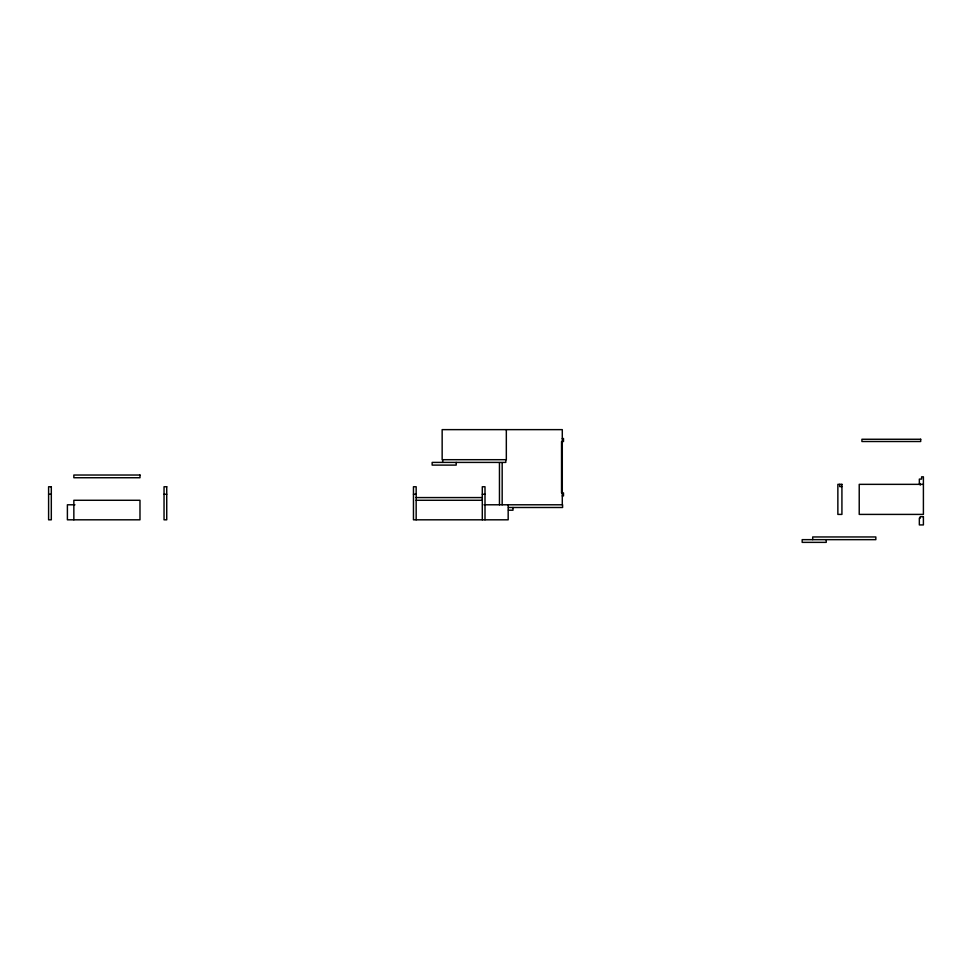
<?xml version="1.0" encoding="UTF-8"?>
<svg xmlns="http://www.w3.org/2000/svg" width="972" height="972" viewBox="0 0 972 972"><rect width="100%" height="100%" fill="white"/><g stroke="black" fill="none" stroke-linecap="round" stroke-linejoin="round"><path stroke-width="1.46" d="M562.29 438.506L563.493 438.506L563.493 441.507L562.29 441.507M923.4 484.348L859.224 484.348L859.224 514.407L923.4 514.407L923.4 476.827L921.602 476.827L921.602 479.087L919.342 479.087L919.342 483.594L920.241 483.594L920.241 485.101M841.922 486.595L839.674 486.595L839.674 484.348M562.29 492.913L563.493 492.913L563.493 495.914L562.29 495.914M48.6 494.262L51.309 494.262M164.037 494.262L166.734 494.262M413.465 494.262L416.162 494.262M482.294 494.262L485.004 494.262M416.162 497.579L482.294 497.579M416.162 500.276L482.294 500.276M74.917 504.784L67.396 504.784L67.396 519.813L139.98 519.813L139.98 500.276L73.848 500.276L73.848 519.813M483.971 504.784L562.594 504.784L562.594 507.493L508.478 507.493M508.478 510.203L512.985 510.203L512.985 507.493M826.236 539.654L826.236 542.364L802.179 542.364L802.179 539.654L875.833 539.654L875.833 536.957L812.701 536.957L812.701 539.654M562.29 504.784L562.29 429.636L442.151 429.636L442.151 459.695L506.327 459.695L506.327 429.636M561.537 441.507L561.537 492.913M508.174 504.784L508.174 519.813L413.465 519.813L413.465 486.753L416.162 486.753L416.162 519.813M505.805 459.695L505.805 462.405L432.151 462.405L432.151 465.102L456.196 465.102L456.196 462.405M502.172 462.708L502.172 504.784M499.462 462.708L499.462 504.784M485.004 519.813L485.004 486.753L482.294 486.753L482.294 519.813M442.673 459.695L442.673 462.405M920.691 439.259L861.921 439.259L861.921 441.507L920.691 441.507L920.691 439.259M139.98 475.029L73.848 475.029L73.848 477.738L139.98 477.738L139.98 475.029M841.922 484.348L837.864 484.348L837.864 514.407L841.922 514.407L841.922 484.348M51.309 486.753L48.6 486.753L48.6 519.813L51.309 519.813L51.309 486.753M166.734 486.753L164.037 486.753L164.037 519.813L166.734 519.813L166.734 486.753M923.4 516.667L920.241 516.667L920.241 518.161L919.342 518.161L919.342 524.929L923.4 524.929L923.4 516.667"/></g></svg>
